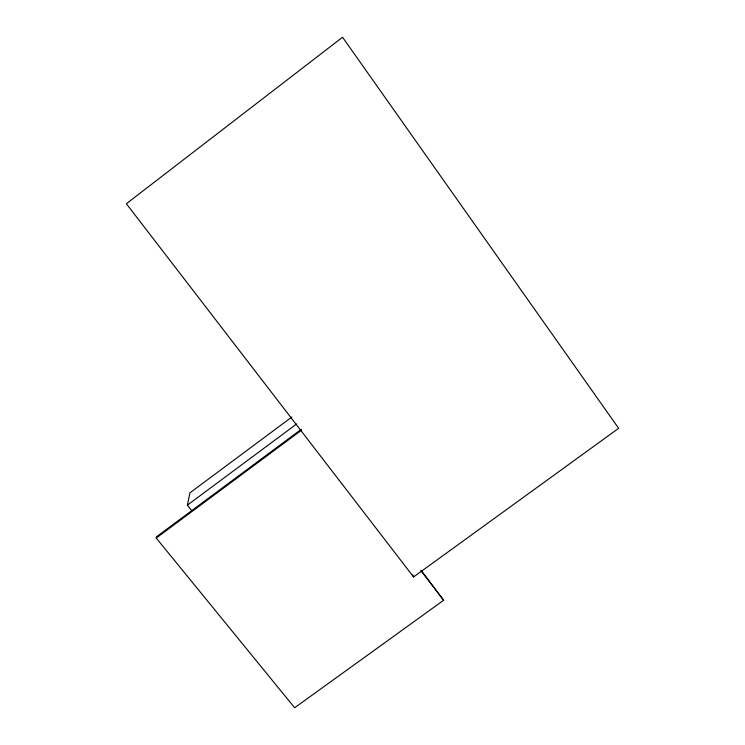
<?xml version="1.0" encoding="UTF-8"?>
<svg xmlns="http://www.w3.org/2000/svg" width="745" height="745" viewBox="0 0 745 745"><rect width="100%" height="100%" fill="white"/><g stroke="black" fill="none" stroke-linecap="round" stroke-linejoin="round"><path stroke-width="1.12" d="M191.735 510.614L187.358 505.175L189.975 492.808L291.919 416.967M421.027 570.195L443.638 600.265L294.647 707.75L156.226 538.058L156.599 536.726L301.269 429.325M187.358 505.175L296.603 423.998M156.226 538.058L301.502 430.21M413.568 576.956L618.639 428.31L342.56 37.25L126.361 203.73L413.568 576.956L412.674 574.833M421.074 570.847L443.638 600.265"/></g></svg>
